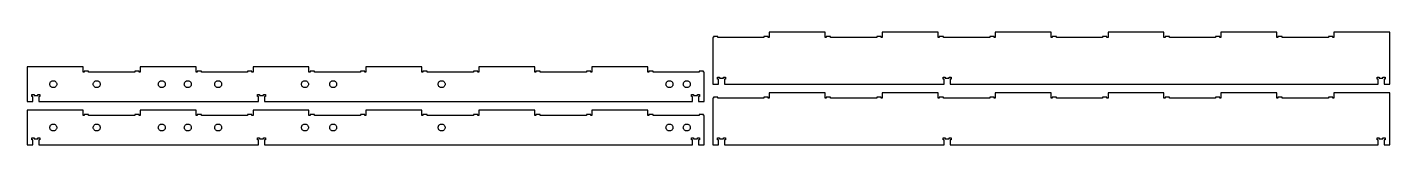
# Model space of a CAD drawing. Header units: metres. Extents: x 0 to 381, y 0 to 41.
# Drawn here: x 0 to 157, y 0 to 13 of the extents above; entities that cross this region are included whole.
import ezdxf

# ---------------------------------------------------------------- set-up
doc = ezdxf.new("R2010")
doc.units = ezdxf.units.M

msp = doc.modelspace()

# ---------------------------------------------------------------- linework, layer by layer
for p, q in [((91.9479, 13), (85.5052, 13)), ((85.5052, 13), (85.5052, 12.375)), ((91.9479, 12.375), (91.9479, 13)), ((104.958, 13), (98.5156, 13)), ((98.5156, 13), (98.5156, 12.375)), ((104.958, 12.375), (104.958, 13)), ((117.969, 13), (111.526, 13)), ((111.526, 13), (111.526, 12.375)), ((117.969, 12.375), (117.969, 13)), ((130.979, 13), (124.536, 13)), ((124.536, 13), (124.536, 12.375)), ((130.979, 12.375), (130.979, 13)), ((143.99, 13), (137.547, 13)), ((137.547, 13), (137.547, 12.375)), ((143.99, 12.375), (143.99, 13)), ((157, 13), (150.557, 13)), ((150.557, 13), (150.557, 12.375)), ((157, 7), (157, 13)), ((79.0625, 12.375), (79, 12.375)), ((79, 12.375), (79, 7)), ((79.5625, 12.5), (79.0625, 12.5)), ((79.0625, 12.5), (79.0625, 12.375)), ((79.5625, 12.375), (79.5625, 12.5)), ((84.8802, 12.375), (79.5625, 12.375)), ((85.3802, 12.5), (84.8802, 12.5)), ((84.8802, 12.5), (84.8802, 12.375)), ((85.3802, 12.375), (85.3802, 12.5)), ((85.5052, 12.375), (85.3802, 12.375)), ((92.0729, 12.375), (91.9479, 12.375)), ((92.5729, 12.5), (92.0729, 12.5)), ((92.0729, 12.5), (92.0729, 12.375)), ((92.5729, 12.375), (92.5729, 12.5)), ((97.8906, 12.375), (92.5729, 12.375)), ((98.3906, 12.5), (97.8906, 12.5)), ((97.8906, 12.5), (97.8906, 12.375)), ((98.3906, 12.375), (98.3906, 12.5)), ((98.5156, 12.375), (98.3906, 12.375)), ((105.083, 12.375), (104.958, 12.375)), ((105.583, 12.5), (105.083, 12.5)), ((105.083, 12.5), (105.083, 12.375)), ((105.583, 12.375), (105.583, 12.5)), ((110.901, 12.375), (105.583, 12.375)), ((111.401, 12.5), (110.901, 12.5)), ((110.901, 12.5), (110.901, 12.375)), ((111.401, 12.375), (111.401, 12.5)), ((111.526, 12.375), (111.401, 12.375)), ((118.094, 12.375), (117.969, 12.375)), ((118.594, 12.5), (118.094, 12.5)), ((118.094, 12.5), (118.094, 12.375)), ((118.594, 12.375), (118.594, 12.5)), ((123.911, 12.375), (118.594, 12.375)), ((124.411, 12.5), (123.911, 12.5)), ((123.911, 12.5), (123.911, 12.375)), ((124.411, 12.375), (124.411, 12.5)), ((124.536, 12.375), (124.411, 12.375)), ((131.104, 12.375), (130.979, 12.375)), ((131.604, 12.5), (131.104, 12.5)), ((131.104, 12.5), (131.104, 12.375)), ((131.604, 12.375), (131.604, 12.5)), ((136.922, 12.375), (131.604, 12.375)), ((137.422, 12.5), (136.922, 12.5)), ((136.922, 12.5), (136.922, 12.375)), ((137.422, 12.375), (137.422, 12.5)), ((137.547, 12.375), (137.422, 12.375)), ((144.115, 12.375), (143.99, 12.375)), ((144.615, 12.5), (144.115, 12.5)), ((144.115, 12.5), (144.115, 12.375)), ((144.615, 12.375), (144.615, 12.5)), ((149.932, 12.375), (144.615, 12.375)), ((150.432, 12.5), (149.932, 12.5)), ((149.932, 12.5), (149.932, 12.375)), ((150.432, 12.375), (150.432, 12.5)), ((150.557, 12.375), (150.432, 12.375)), ((6.4427, 9), (0, 9)), ((0, 9), (0, 5)), ((6.4427, 8.375), (6.4427, 9)), ((6.5677, 8.375), (6.4427, 8.375)), ((7.0677, 8.5), (6.5677, 8.5)), ((6.5677, 8.5), (6.5677, 8.375)), ((7.0677, 8.375), (7.0677, 8.5)), ((12.3854, 8.375), (7.0677, 8.375)), ((12.8854, 8.5), (12.3854, 8.5)), ((12.3854, 8.5), (12.3854, 8.375)), ((12.8854, 8.375), (12.8854, 8.5)), ((13.0104, 8.375), (12.8854, 8.375)), ((19.4531, 9), (13.0104, 9)), ((13.0104, 9), (13.0104, 8.375)), ((19.4531, 8.375), (19.4531, 9)), ((19.5781, 8.375), (19.4531, 8.375)), ((20.0781, 8.5), (19.5781, 8.5)), ((19.5781, 8.5), (19.5781, 8.375)), ((20.0781, 8.375), (20.0781, 8.5)), ((25.3958, 8.375), (20.0781, 8.375)), ((25.8958, 8.5), (25.3958, 8.5)), ((25.3958, 8.5), (25.3958, 8.375)), ((25.8958, 8.375), (25.8958, 8.5)), ((26.0208, 8.375), (25.8958, 8.375)), ((32.4635, 9), (26.0208, 9)), ((26.0208, 9), (26.0208, 8.375)), ((32.4635, 8.375), (32.4635, 9)), ((32.5885, 8.375), (32.4635, 8.375)), ((33.0885, 8.5), (32.5885, 8.5)), ((32.5885, 8.5), (32.5885, 8.375)), ((33.0885, 8.375), (33.0885, 8.5)), ((38.4062, 8.375), (33.0885, 8.375)), ((38.9062, 8.5), (38.4062, 8.5)), ((38.4062, 8.5), (38.4062, 8.375)), ((38.9062, 8.375), (38.9062, 8.5)), ((39.0312, 8.375), (38.9062, 8.375)), ((45.474, 9), (39.0312, 9)), ((39.0312, 9), (39.0312, 8.375)), ((45.474, 8.375), (45.474, 9)), ((45.599, 8.375), (45.474, 8.375)), ((46.099, 8.5), (45.599, 8.5)), ((45.599, 8.5), (45.599, 8.375)), ((46.099, 8.375), (46.099, 8.5)), ((51.4167, 8.375), (46.099, 8.375)), ((51.9167, 8.5), (51.4167, 8.5)), ((51.4167, 8.5), (51.4167, 8.375)), ((51.9167, 8.375), (51.9167, 8.5)), ((52.0417, 8.375), (51.9167, 8.375)), ((58.4844, 9), (52.0417, 9)), ((52.0417, 9), (52.0417, 8.375)), ((58.4844, 8.375), (58.4844, 9)), ((58.6094, 8.375), (58.4844, 8.375)), ((59.1094, 8.5), (58.6094, 8.5)), ((58.6094, 8.5), (58.6094, 8.375)), ((59.1094, 8.375), (59.1094, 8.5)), ((64.4271, 8.375), (59.1094, 8.375)), ((64.9271, 8.5), (64.4271, 8.5)), ((64.4271, 8.5), (64.4271, 8.375)), ((64.9271, 8.375), (64.9271, 8.5)), ((65.0521, 8.375), (64.9271, 8.375)), ((71.4948, 9), (65.0521, 9)), ((65.0521, 9), (65.0521, 8.375)), ((71.4948, 8.375), (71.4948, 9)), ((71.6198, 8.375), (71.4948, 8.375)), ((72.1198, 8.5), (71.6198, 8.5)), ((71.6198, 8.5), (71.6198, 8.375)), ((72.1198, 8.375), (72.1198, 8.5)), ((77.4375, 8.375), (72.1198, 8.375)), ((77.9375, 8.5), (77.4375, 8.5)), ((77.4375, 8.5), (77.4375, 8.375)), ((77.9375, 8.375), (77.9375, 8.5)), ((78, 8.375), (77.9375, 8.375)), ((78, 5), (78, 8.375)), ((2.59999, 7), (2.60606, 7.06946)), ((2.60606, 6.93053), (2.59999, 7)), ((2.60606, 7.06946), (2.62411, 7.1368)), ((2.62411, 6.86319), (2.60606, 6.93053)), ((2.62411, 7.1368), (2.65358, 7.2)), ((2.65358, 6.79999), (2.62411, 6.86319)), ((2.65358, 7.2), (2.69357, 7.25711)), ((2.69357, 6.74287), (2.65358, 6.79999)), ((2.69357, 7.25711), (2.74287, 7.30641)), ((2.74287, 6.69357), (2.69357, 6.74287)), ((2.74287, 7.30641), (2.79999, 7.34641)), ((2.79999, 6.65358), (2.74287, 6.69357)), ((2.79999, 7.34641), (2.86319, 7.37587)), ((2.86319, 6.62411), (2.79999, 6.65358)), ((2.86319, 7.37587), (2.93053, 7.39392)), ((2.93053, 6.60606), (2.86319, 6.62411)), ((2.93053, 7.39392), (3, 7.39999)), ((3, 6.59999), (2.93053, 6.60606)), ((3, 7.39999), (3.06946, 7.39392)), ((3.06946, 6.60606), (3, 6.59999)), ((3.06946, 7.39392), (3.1368, 7.37587)), ((3.1368, 6.62411), (3.06946, 6.60606)), ((3.1368, 7.37587), (3.2, 7.34641)), ((3.2, 6.65358), (3.1368, 6.62411)), ((3.2, 7.34641), (3.25711, 7.30641)), ((3.25711, 6.69357), (3.2, 6.65358)), ((3.25711, 7.30641), (3.30641, 7.25711)), ((3.30641, 6.74287), (3.25711, 6.69357)), ((3.30641, 7.25711), (3.34641, 7.2)), ((3.34641, 6.79999), (3.30641, 6.74287)), ((3.34641, 7.2), (3.37587, 7.1368)), ((3.37587, 6.86319), (3.34641, 6.79999)), ((3.37587, 7.1368), (3.39392, 7.06946)), ((3.39392, 6.93053), (3.37587, 6.86319)), ((3.39392, 7.06946), (3.39999, 7)), ((3.39999, 7), (3.39392, 6.93053)), ((7.59999, 7), (7.60606, 7.06946)), ((7.60606, 6.93053), (7.59999, 7)), ((7.60606, 7.06946), (7.62411, 7.1368)), ((7.62411, 6.86319), (7.60606, 6.93053)), ((7.62411, 7.1368), (7.65358, 7.2)), ((7.65358, 6.79999), (7.62411, 6.86319)), ((7.65358, 7.2), (7.69357, 7.25711)), ((7.69357, 6.74287), (7.65358, 6.79999)), ((7.69357, 7.25711), (7.74287, 7.30641)), ((7.74287, 6.69357), (7.69357, 6.74287)), ((7.74287, 7.30641), (7.79999, 7.34641)), ((7.79999, 6.65358), (7.74287, 6.69357)), ((7.79999, 7.34641), (7.86319, 7.37587)), ((7.86319, 6.62411), (7.79999, 6.65358)), ((7.86319, 7.37587), (7.93053, 7.39392)), ((7.93053, 6.60606), (7.86319, 6.62411)), ((7.93053, 7.39392), (8, 7.39999)), ((8, 6.59999), (7.93053, 6.60606)), ((8, 7.39999), (8.06946, 7.39392)), ((8.06946, 6.60606), (8, 6.59999)), ((8.06946, 7.39392), (8.1368, 7.37587)), ((8.1368, 6.62411), (8.06946, 6.60606)), ((8.1368, 7.37587), (8.2, 7.34641)), ((8.2, 6.65358), (8.1368, 6.62411)), ((8.2, 7.34641), (8.25711, 7.30641)), ((8.25711, 6.69357), (8.2, 6.65358)), ((8.25711, 7.30641), (8.30641, 7.25711)), ((8.30641, 6.74287), (8.25711, 6.69357)), ((8.30641, 7.25711), (8.34641, 7.2)), ((8.34641, 6.79999), (8.30641, 6.74287)), ((8.34641, 7.2), (8.37587, 7.1368)), ((8.37587, 6.86319), (8.34641, 6.79999)), ((8.37587, 7.1368), (8.39392, 7.06946)), ((8.39392, 6.93053), (8.37587, 6.86319)), ((8.39392, 7.06946), (8.39999, 7)), ((8.39999, 7), (8.39392, 6.93053)), ((15.1, 7), (15.1061, 7.06946)), ((15.1061, 6.93053), (15.1, 7)), ((15.1061, 7.06946), (15.1241, 7.1368)), ((15.1241, 6.86319), (15.1061, 6.93053)), ((15.1241, 7.1368), (15.1536, 7.2)), ((15.1536, 6.79999), (15.1241, 6.86319)), ((15.1536, 7.2), (15.1936, 7.25711)), ((15.1936, 6.74287), (15.1536, 6.79999)), ((15.1936, 7.25711), (15.2429, 7.30641)), ((15.2429, 6.69357), (15.1936, 6.74287)), ((15.2429, 7.30641), (15.3, 7.34641)), ((15.3, 6.65358), (15.2429, 6.69357)), ((15.3, 7.34641), (15.3632, 7.37587)), ((15.3632, 6.62411), (15.3, 6.65358)), ((15.3632, 7.37587), (15.4305, 7.39392)), ((15.4305, 6.60606), (15.3632, 6.62411)), ((15.4305, 7.39392), (15.5, 7.39999)), ((15.5, 6.59999), (15.4305, 6.60606)), ((15.5, 7.39999), (15.5695, 7.39392)), ((15.5695, 6.60606), (15.5, 6.59999)), ((15.5695, 7.39392), (15.6368, 7.37587)), ((15.6368, 6.62411), (15.5695, 6.60606)), ((15.6368, 7.37587), (15.7, 7.34641)), ((15.7, 6.65358), (15.6368, 6.62411)), ((15.7, 7.34641), (15.7571, 7.30641)), ((15.7571, 6.69357), (15.7, 6.65358)), ((15.7571, 7.30641), (15.8064, 7.25711)), ((15.8064, 6.74287), (15.7571, 6.69357)), ((15.8064, 7.25711), (15.8464, 7.2)), ((15.8464, 6.79999), (15.8064, 6.74287)), ((15.8464, 7.2), (15.8759, 7.1368)), ((15.8759, 6.86319), (15.8464, 6.79999)), ((15.8759, 7.1368), (15.8939, 7.06946)), ((15.8939, 6.93053), (15.8759, 6.86319)), ((15.8939, 7.06946), (15.9, 7)), ((15.9, 7), (15.8939, 6.93053)), ((18.1, 7), (18.1061, 7.06946)), ((18.1061, 6.93053), (18.1, 7)), ((18.1061, 7.06946), (18.1241, 7.1368)), ((18.1241, 6.86319), (18.1061, 6.93053)), ((18.1241, 7.1368), (18.1536, 7.2)), ((18.1536, 6.79999), (18.1241, 6.86319)), ((18.1536, 7.2), (18.1936, 7.25711)), ((18.1936, 6.74287), (18.1536, 6.79999)), ((18.1936, 7.25711), (18.2429, 7.30641)), ((18.2429, 6.69357), (18.1936, 6.74287)), ((18.2429, 7.30641), (18.3, 7.34641)), ((18.3, 6.65358), (18.2429, 6.69357)), ((18.3, 7.34641), (18.3632, 7.37587)), ((18.3632, 6.62411), (18.3, 6.65358)), ((18.3632, 7.37587), (18.4305, 7.39392)), ((18.4305, 6.60606), (18.3632, 6.62411)), ((18.4305, 7.39392), (18.5, 7.39999)), ((18.5, 6.59999), (18.4305, 6.60606)), ((18.5, 7.39999), (18.5695, 7.39392)), ((18.5695, 6.60606), (18.5, 6.59999)), ((18.5695, 7.39392), (18.6368, 7.37587)), ((18.6368, 6.62411), (18.5695, 6.60606)), ((18.6368, 7.37587), (18.7, 7.34641)), ((18.7, 6.65358), (18.6368, 6.62411)), ((18.7, 7.34641), (18.7571, 7.30641)), ((18.7571, 6.69357), (18.7, 6.65358)), ((18.7571, 7.30641), (18.8064, 7.25711)), ((18.8064, 6.74287), (18.7571, 6.69357)), ((18.8064, 7.25711), (18.8464, 7.2)), ((18.8464, 6.79999), (18.8064, 6.74287)), ((18.8464, 7.2), (18.8759, 7.1368)), ((18.8759, 6.86319), (18.8464, 6.79999)), ((18.8759, 7.1368), (18.8939, 7.06946)), ((18.8939, 6.93053), (18.8759, 6.86319)), ((18.8939, 7.06946), (18.9, 7)), ((18.9, 7), (18.8939, 6.93053)), ((21.6, 7), (21.6061, 7.06946)), ((21.6061, 6.93053), (21.6, 7)), ((21.6061, 7.06946), (21.6241, 7.1368)), ((21.6241, 6.86319), (21.6061, 6.93053)), ((21.6241, 7.1368), (21.6536, 7.2)), ((21.6536, 6.79999), (21.6241, 6.86319)), ((21.6536, 7.2), (21.6936, 7.25711)), ((21.6936, 6.74287), (21.6536, 6.79999)), ((21.6936, 7.25711), (21.7429, 7.30641)), ((21.7429, 6.69357), (21.6936, 6.74287)), ((21.7429, 7.30641), (21.8, 7.34641)), ((21.8, 6.65358), (21.7429, 6.69357)), ((21.8, 7.34641), (21.8632, 7.37587)), ((21.8632, 6.62411), (21.8, 6.65358)), ((21.8632, 7.37587), (21.9305, 7.39392)), ((21.9305, 6.60606), (21.8632, 6.62411)), ((21.9305, 7.39392), (22, 7.39999)), ((22, 6.59999), (21.9305, 6.60606)), ((22, 7.39999), (22.0695, 7.39392)), ((22.0695, 6.60606), (22, 6.59999)), ((22.0695, 7.39392), (22.1368, 7.37587)), ((22.1368, 6.62411), (22.0695, 6.60606)), ((22.1368, 7.37587), (22.2, 7.34641)), ((22.2, 6.65358), (22.1368, 6.62411)), ((22.2, 7.34641), (22.2571, 7.30641)), ((22.2571, 6.69357), (22.2, 6.65358)), ((22.2571, 7.30641), (22.3064, 7.25711)), ((22.3064, 6.74287), (22.2571, 6.69357)), ((22.3064, 7.25711), (22.3464, 7.2)), ((22.3464, 6.79999), (22.3064, 6.74287)), ((22.3464, 7.2), (22.3759, 7.1368)), ((22.3759, 6.86319), (22.3464, 6.79999)), ((22.3759, 7.1368), (22.3939, 7.06946)), ((22.3939, 6.93053), (22.3759, 6.86319)), ((22.3939, 7.06946), (22.4, 7)), ((22.4, 7), (22.3939, 6.93053)), ((31.6, 7), (31.6061, 7.06946)), ((31.6061, 6.93053), (31.6, 7)), ((31.6061, 7.06946), (31.6241, 7.1368)), ((31.6241, 6.86319), (31.6061, 6.93053)), ((31.6241, 7.1368), (31.6536, 7.2)), ((31.6536, 6.79999), (31.6241, 6.86319)), ((31.6536, 7.2), (31.6936, 7.25711)), ((31.6936, 6.74287), (31.6536, 6.79999)), ((31.6936, 7.25711), (31.7429, 7.30641)), ((31.7429, 6.69357), (31.6936, 6.74287)), ((31.7429, 7.30641), (31.8, 7.34641)), ((31.8, 6.65358), (31.7429, 6.69357)), ((31.8, 7.34641), (31.8632, 7.37587)), ((31.8632, 6.62411), (31.8, 6.65358)), ((31.8632, 7.37587), (31.9305, 7.39392)), ((31.9305, 6.60606), (31.8632, 6.62411)), ((31.9305, 7.39392), (32, 7.39999)), ((32, 6.59999), (31.9305, 6.60606)), ((32, 7.39999), (32.0695, 7.39392)), ((32.0695, 6.60606), (32, 6.59999)), ((32.0695, 7.39392), (32.1368, 7.37587)), ((32.1368, 6.62411), (32.0695, 6.60606)), ((32.1368, 7.37587), (32.2, 7.34641)), ((32.2, 6.65358), (32.1368, 6.62411)), ((32.2, 7.34641), (32.2571, 7.30641)), ((32.2571, 6.69357), (32.2, 6.65358)), ((32.2571, 7.30641), (32.3064, 7.25711)), ((32.3064, 6.74287), (32.2571, 6.69357)), ((32.3064, 7.25711), (32.3464, 7.2)), ((32.3464, 6.79999), (32.3064, 6.74287)), ((32.3464, 7.2), (32.3759, 7.1368)), ((32.3759, 6.86319), (32.3464, 6.79999)), ((32.3759, 7.1368), (32.3939, 7.06946)), ((32.3939, 6.93053), (32.3759, 6.86319)), ((32.3939, 7.06946), (32.4, 7)), ((32.4, 7), (32.3939, 6.93053)), ((34.85, 7), (34.8561, 7.06946)), ((34.8561, 6.93053), (34.85, 7)), ((34.8561, 7.06946), (34.8741, 7.1368)), ((34.8741, 6.86319), (34.8561, 6.93053)), ((34.8741, 7.1368), (34.9036, 7.2)), ((34.9036, 6.79999), (34.8741, 6.86319)), ((34.9036, 7.2), (34.9436, 7.25711)), ((34.9436, 6.74287), (34.9036, 6.79999)), ((34.9436, 7.25711), (34.9929, 7.30641)), ((34.9929, 6.69357), (34.9436, 6.74287)), ((34.9929, 7.30641), (35.05, 7.34641)), ((35.05, 6.65358), (34.9929, 6.69357)), ((35.05, 7.34641), (35.1132, 7.37587)), ((35.1132, 6.62411), (35.05, 6.65358)), ((35.1132, 7.37587), (35.1805, 7.39392)), ((35.1805, 6.60606), (35.1132, 6.62411)), ((35.1805, 7.39392), (35.25, 7.39999)), ((35.25, 6.59999), (35.1805, 6.60606)), ((35.25, 7.39999), (35.3195, 7.39392)), ((35.3195, 6.60606), (35.25, 6.59999)), ((35.3195, 7.39392), (35.3868, 7.37587)), ((35.3868, 6.62411), (35.3195, 6.60606)), ((35.3868, 7.37587), (35.45, 7.34641)), ((35.45, 6.65358), (35.3868, 6.62411)), ((35.45, 7.34641), (35.5071, 7.30641)), ((35.5071, 6.69357), (35.45, 6.65358)), ((35.5071, 7.30641), (35.5564, 7.25711)), ((35.5564, 6.74287), (35.5071, 6.69357)), ((35.5564, 7.25711), (35.5964, 7.2)), ((35.5964, 6.79999), (35.5564, 6.74287)), ((35.5964, 7.2), (35.6259, 7.1368)), ((35.6259, 6.86319), (35.5964, 6.79999)), ((35.6259, 7.1368), (35.6439, 7.06946)), ((35.6439, 6.93053), (35.6259, 6.86319)), ((35.6439, 7.06946), (35.65, 7)), ((35.65, 7), (35.6439, 6.93053)), ((47.35, 7), (47.3561, 7.06946)), ((47.3561, 6.93053), (47.35, 7)), ((47.3561, 7.06946), (47.3741, 7.1368)), ((47.3741, 6.86319), (47.3561, 6.93053)), ((47.3741, 7.1368), (47.4036, 7.2)), ((47.4036, 6.79999), (47.3741, 6.86319)), ((47.4036, 7.2), (47.4436, 7.25711)), ((47.4436, 6.74287), (47.4036, 6.79999)), ((47.4436, 7.25711), (47.4929, 7.30641)), ((47.4929, 6.69357), (47.4436, 6.74287)), ((47.4929, 7.30641), (47.55, 7.34641)), ((47.55, 6.65358), (47.4929, 6.69357)), ((47.55, 7.34641), (47.6132, 7.37587)), ((47.6132, 6.62411), (47.55, 6.65358)), ((47.6132, 7.37587), (47.6805, 7.39392)), ((47.6805, 6.60606), (47.6132, 6.62411)), ((47.6805, 7.39392), (47.75, 7.39999)), ((47.75, 6.59999), (47.6805, 6.60606)), ((47.75, 7.39999), (47.8195, 7.39392)), ((47.8195, 6.60606), (47.75, 6.59999)), ((47.8195, 7.39392), (47.8868, 7.37587)), ((47.8868, 6.62411), (47.8195, 6.60606)), ((47.8868, 7.37587), (47.95, 7.34641)), ((47.95, 6.65358), (47.8868, 6.62411)), ((47.95, 7.34641), (48.0071, 7.30641)), ((48.0071, 6.69357), (47.95, 6.65358)), ((48.0071, 7.30641), (48.0564, 7.25711)), ((48.0564, 6.74287), (48.0071, 6.69357)), ((48.0564, 7.25711), (48.0964, 7.2)), ((48.0964, 6.79999), (48.0564, 6.74287)), ((48.0964, 7.2), (48.1259, 7.1368)), ((48.1259, 6.86319), (48.0964, 6.79999)), ((48.1259, 7.1368), (48.1439, 7.06946)), ((48.1439, 6.93053), (48.1259, 6.86319)), ((48.1439, 7.06946), (48.15, 7)), ((48.15, 7), (48.1439, 6.93053)), ((73.6, 7), (73.6061, 7.06946)), ((73.6061, 6.93053), (73.6, 7)), ((73.6061, 7.06946), (73.6241, 7.1368)), ((73.6241, 6.86319), (73.6061, 6.93053)), ((73.6241, 7.1368), (73.6536, 7.2)), ((73.6536, 6.79999), (73.6241, 6.86319)), ((73.6536, 7.2), (73.6936, 7.25711)), ((73.6936, 6.74287), (73.6536, 6.79999)), ((73.6936, 7.25711), (73.7429, 7.30641)), ((73.7429, 6.69357), (73.6936, 6.74287)), ((73.7429, 7.30641), (73.8, 7.34641)), ((73.8, 6.65358), (73.7429, 6.69357)), ((73.8, 7.34641), (73.8632, 7.37587)), ((73.8632, 6.62411), (73.8, 6.65358)), ((73.8632, 7.37587), (73.9305, 7.39392)), ((73.9305, 6.60606), (73.8632, 6.62411)), ((73.9305, 7.39392), (74, 7.39999)), ((74, 6.59999), (73.9305, 6.60606)), ((74, 7.39999), (74.0695, 7.39392)), ((74.0695, 6.60606), (74, 6.59999)), ((74.0695, 7.39392), (74.1368, 7.37587)), ((74.1368, 6.62411), (74.0695, 6.60606)), ((74.1368, 7.37587), (74.2, 7.34641)), ((74.2, 6.65358), (74.1368, 6.62411)), ((74.2, 7.34641), (74.2571, 7.30641)), ((74.2571, 6.69357), (74.2, 6.65358)), ((74.2571, 7.30641), (74.3064, 7.25711)), ((74.3064, 6.74287), (74.2571, 6.69357)), ((74.3064, 7.25711), (74.3464, 7.2)), ((74.3464, 6.79999), (74.3064, 6.74287)), ((74.3464, 7.2), (74.3759, 7.1368)), ((74.3759, 6.86319), (74.3464, 6.79999)), ((74.3759, 7.1368), (74.3939, 7.06946)), ((74.3939, 6.93053), (74.3759, 6.86319)), ((74.3939, 7.06946), (74.4, 7)), ((74.4, 7), (74.3939, 6.93053)), ((75.6, 7), (75.6061, 7.06946)), ((75.6061, 6.93053), (75.6, 7)), ((75.6061, 7.06946), (75.6241, 7.1368)), ((75.6241, 6.86319), (75.6061, 6.93053)), ((75.6241, 7.1368), (75.6536, 7.2)), ((75.6536, 6.79999), (75.6241, 6.86319)), ((75.6536, 7.2), (75.6936, 7.25711)), ((75.6936, 6.74287), (75.6536, 6.79999)), ((75.6936, 7.25711), (75.7429, 7.30641)), ((75.7429, 6.69357), (75.6936, 6.74287)), ((75.7429, 7.30641), (75.8, 7.34641)), ((75.8, 6.65358), (75.7429, 6.69357)), ((75.8, 7.34641), (75.8632, 7.37587)), ((75.8632, 6.62411), (75.8, 6.65358)), ((75.8632, 7.37587), (75.9305, 7.39392)), ((75.9305, 6.60606), (75.8632, 6.62411)), ((75.9305, 7.39392), (76, 7.39999)), ((76, 6.59999), (75.9305, 6.60606)), ((76, 7.39999), (76.0695, 7.39392)), ((76.0695, 6.60606), (76, 6.59999)), ((76.0695, 7.39392), (76.1368, 7.37587)), ((76.1368, 6.62411), (76.0695, 6.60606)), ((76.1368, 7.37587), (76.2, 7.34641)), ((76.2, 6.65358), (76.1368, 6.62411)), ((76.2, 7.34641), (76.2571, 7.30641)), ((76.2571, 6.69357), (76.2, 6.65358)), ((76.2571, 7.30641), (76.3064, 7.25711)), ((76.3064, 6.74287), (76.2571, 6.69357)), ((76.3064, 7.25711), (76.3464, 7.2)), ((76.3464, 6.79999), (76.3064, 6.74287)), ((76.3464, 7.2), (76.3759, 7.1368)), ((76.3759, 6.86319), (76.3464, 6.79999)), ((76.3759, 7.1368), (76.3939, 7.06946)), ((76.3939, 6.93053), (76.3759, 6.86319)), ((76.3939, 7.06946), (76.4, 7)), ((76.4, 7), (76.3939, 6.93053)), ((79, 7), (79.6562, 7)), ((79.5312, 7.5625), (79.5312, 7.8125)), ((79.5312, 7.8125), (79.7812, 7.8125)), ((79.6562, 7.5625), (79.5312, 7.5625)), ((79.6562, 7), (79.6562, 7.5625)), ((79.7812, 7.8125), (79.7812, 7.6875)), ((79.7812, 7.6875), (80.2188, 7.6875)), ((80.2188, 7.6875), (80.2188, 7.8125)), ((80.2188, 7.8125), (80.4688, 7.8125)), ((80.4688, 7.5625), (80.3438, 7.5625)), ((80.3438, 7.5625), (80.3438, 7)), ((80.3438, 7), (105.656, 7)), ((80.4688, 7.8125), (80.4688, 7.5625)), ((105.531, 7.5625), (105.531, 7.8125)), ((105.531, 7.8125), (105.781, 7.8125)), ((105.656, 7.5625), (105.531, 7.5625)), ((105.656, 7), (105.656, 7.5625)), ((105.781, 7.8125), (105.781, 7.6875)), ((105.781, 7.6875), (106.219, 7.6875)), ((106.219, 7.6875), (106.219, 7.8125)), ((106.219, 7.8125), (106.469, 7.8125)), ((106.469, 7.5625), (106.344, 7.5625)), ((106.344, 7.5625), (106.344, 7)), ((106.344, 7), (155.656, 7)), ((106.469, 7.8125), (106.469, 7.5625)), ((155.531, 7.5625), (155.531, 7.8125)), ((155.531, 7.8125), (155.781, 7.8125)), ((155.656, 7.5625), (155.531, 7.5625)), ((155.656, 7), (155.656, 7.5625)), ((155.781, 7.8125), (155.781, 7.6875)), ((155.781, 7.6875), (156.219, 7.6875)), ((156.219, 7.6875), (156.219, 7.8125)), ((156.219, 7.8125), (156.469, 7.8125)), ((156.469, 7.5625), (156.344, 7.5625)), ((156.344, 7.5625), (156.344, 7)), ((156.344, 7), (157, 7)), ((156.469, 7.8125), (156.469, 7.5625)), ((0, 5), (0.65625, 5)), ((0.53125, 5.5625), (0.53125, 5.8125)), ((0.53125, 5.8125), (0.78125, 5.8125)), ((0.65625, 5.5625), (0.53125, 5.5625)), ((0.65625, 5), (0.65625, 5.5625)), ((0.78125, 5.8125), (0.78125, 5.6875)), ((0.78125, 5.6875), (1.21875, 5.6875)), ((1.21875, 5.6875), (1.21875, 5.8125)), ((1.21875, 5.8125), (1.46875, 5.8125)), ((1.46875, 5.5625), (1.34375, 5.5625)), ((1.34375, 5.5625), (1.34375, 5)), ((1.34375, 5), (26.6562, 5)), ((1.46875, 5.8125), (1.46875, 5.5625)), ((26.5312, 5.5625), (26.5312, 5.8125)), ((26.5312, 5.8125), (26.7812, 5.8125)), ((26.6562, 5.5625), (26.5312, 5.5625)), ((26.6562, 5), (26.6562, 5.5625)), ((26.7812, 5.8125), (26.7812, 5.6875)), ((26.7812, 5.6875), (27.2188, 5.6875)), ((27.2188, 5.6875), (27.2188, 5.8125)), ((27.2188, 5.8125), (27.4688, 5.8125)), ((27.4688, 5.5625), (27.3438, 5.5625)), ((27.3438, 5.5625), (27.3438, 5)), ((27.3438, 5), (76.6562, 5)), ((27.4688, 5.8125), (27.4688, 5.5625)), ((76.5312, 5.5625), (76.5312, 5.8125)), ((76.5312, 5.8125), (76.7812, 5.8125)), ((76.6562, 5.5625), (76.5312, 5.5625)), ((76.6562, 5), (76.6562, 5.5625)), ((76.7812, 5.8125), (76.7812, 5.6875)), ((76.7812, 5.6875), (77.2188, 5.6875)), ((77.2188, 5.6875), (77.2188, 5.8125)), ((77.2188, 5.8125), (77.4688, 5.8125)), ((77.4688, 5.5625), (77.3438, 5.5625)), ((77.3438, 5.5625), (77.3438, 5)), ((77.3438, 5), (78, 5)), ((77.4688, 5.8125), (77.4688, 5.5625)), ((79.0625, 5.375), (79, 5.375)), ((79, 5.375), (79, 0)), ((79.5625, 5.5), (79.0625, 5.5)), ((79.0625, 5.5), (79.0625, 5.375)), ((79.5625, 5.375), (79.5625, 5.5)), ((84.8802, 5.375), (79.5625, 5.375)), ((85.3802, 5.5), (84.8802, 5.5)), ((84.8802, 5.5), (84.8802, 5.375)), ((85.3802, 5.375), (85.3802, 5.5)), ((85.5052, 5.375), (85.3802, 5.375)), ((91.9479, 6), (85.5052, 6)), ((85.5052, 6), (85.5052, 5.375)), ((91.9479, 5.375), (91.9479, 6)), ((92.0729, 5.375), (91.9479, 5.375)), ((92.5729, 5.5), (92.0729, 5.5)), ((92.0729, 5.5), (92.0729, 5.375)), ((92.5729, 5.375), (92.5729, 5.5)), ((97.8906, 5.375), (92.5729, 5.375)), ((98.3906, 5.5), (97.8906, 5.5)), ((97.8906, 5.5), (97.8906, 5.375)), ((98.3906, 5.375), (98.3906, 5.5)), ((98.5156, 5.375), (98.3906, 5.375)), ((104.958, 6), (98.5156, 6)), ((98.5156, 6), (98.5156, 5.375)), ((104.958, 5.375), (104.958, 6)), ((105.083, 5.375), (104.958, 5.375)), ((105.583, 5.5), (105.083, 5.5)), ((105.083, 5.5), (105.083, 5.375)), ((105.583, 5.375), (105.583, 5.5)), ((110.901, 5.375), (105.583, 5.375)), ((111.401, 5.5), (110.901, 5.5)), ((110.901, 5.5), (110.901, 5.375)), ((111.401, 5.375), (111.401, 5.5)), ((111.526, 5.375), (111.401, 5.375)), ((117.969, 6), (111.526, 6)), ((111.526, 6), (111.526, 5.375)), ((117.969, 5.375), (117.969, 6)), ((118.094, 5.375), (117.969, 5.375)), ((118.594, 5.5), (118.094, 5.5)), ((118.094, 5.5), (118.094, 5.375)), ((118.594, 5.375), (118.594, 5.5)), ((123.911, 5.375), (118.594, 5.375)), ((124.411, 5.5), (123.911, 5.5)), ((123.911, 5.5), (123.911, 5.375)), ((124.411, 5.375), (124.411, 5.5)), ((124.536, 5.375), (124.411, 5.375)), ((130.979, 6), (124.536, 6)), ((124.536, 6), (124.536, 5.375)), ((130.979, 5.375), (130.979, 6)), ((131.104, 5.375), (130.979, 5.375)), ((131.604, 5.5), (131.104, 5.5)), ((131.104, 5.5), (131.104, 5.375)), ((131.604, 5.375), (131.604, 5.5)), ((136.922, 5.375), (131.604, 5.375)), ((137.422, 5.5), (136.922, 5.5)), ((136.922, 5.5), (136.922, 5.375)), ((137.422, 5.375), (137.422, 5.5)), ((137.547, 5.375), (137.422, 5.375)), ((143.99, 6), (137.547, 6)), ((137.547, 6), (137.547, 5.375)), ((143.99, 5.375), (143.99, 6)), ((144.115, 5.375), (143.99, 5.375)), ((144.615, 5.5), (144.115, 5.5)), ((144.115, 5.5), (144.115, 5.375)), ((144.615, 5.375), (144.615, 5.5)), ((149.932, 5.375), (144.615, 5.375)), ((150.432, 5.5), (149.932, 5.5)), ((149.932, 5.5), (149.932, 5.375)), ((150.432, 5.375), (150.432, 5.5)), ((150.557, 5.375), (150.432, 5.375)), ((157, 6), (150.557, 6)), ((150.557, 6), (150.557, 5.375)), ((157, 0), (157, 6)), ((6.4427, 4), (0, 4)), ((0, 4), (0, 0)), ((6.4427, 3.375), (6.4427, 4)), ((6.5677, 3.375), (6.4427, 3.375)), ((7.0677, 3.5), (6.5677, 3.5)), ((6.5677, 3.5), (6.5677, 3.375)), ((7.0677, 3.375), (7.0677, 3.5)), ((12.3854, 3.375), (7.0677, 3.375)), ((12.8854, 3.5), (12.3854, 3.5)), ((12.3854, 3.5), (12.3854, 3.375)), ((12.8854, 3.375), (12.8854, 3.5)), ((13.0104, 3.375), (12.8854, 3.375)), ((19.4531, 4), (13.0104, 4)), ((13.0104, 4), (13.0104, 3.375)), ((19.4531, 3.375), (19.4531, 4)), ((19.5781, 3.375), (19.4531, 3.375)), ((20.0781, 3.5), (19.5781, 3.5)), ((19.5781, 3.5), (19.5781, 3.375)), ((20.0781, 3.375), (20.0781, 3.5)), ((25.3958, 3.375), (20.0781, 3.375)), ((25.8958, 3.5), (25.3958, 3.5)), ((25.3958, 3.5), (25.3958, 3.375)), ((25.8958, 3.375), (25.8958, 3.5)), ((26.0208, 3.375), (25.8958, 3.375)), ((32.4635, 4), (26.0208, 4)), ((26.0208, 4), (26.0208, 3.375)), ((32.4635, 3.375), (32.4635, 4)), ((32.5885, 3.375), (32.4635, 3.375)), ((33.0885, 3.5), (32.5885, 3.5)), ((32.5885, 3.5), (32.5885, 3.375)), ((33.0885, 3.375), (33.0885, 3.5)), ((38.4062, 3.375), (33.0885, 3.375)), ((38.9062, 3.5), (38.4062, 3.5)), ((38.4062, 3.5), (38.4062, 3.375)), ((38.9062, 3.375), (38.9062, 3.5)), ((39.0312, 3.375), (38.9062, 3.375)), ((45.474, 4), (39.0312, 4)), ((39.0312, 4), (39.0312, 3.375)), ((45.474, 3.375), (45.474, 4)), ((45.599, 3.375), (45.474, 3.375)), ((46.099, 3.5), (45.599, 3.5)), ((45.599, 3.5), (45.599, 3.375)), ((46.099, 3.375), (46.099, 3.5)), ((51.4167, 3.375), (46.099, 3.375)), ((51.9167, 3.5), (51.4167, 3.5)), ((51.4167, 3.5), (51.4167, 3.375)), ((51.9167, 3.375), (51.9167, 3.5)), ((52.0417, 3.375), (51.9167, 3.375)), ((58.4844, 4), (52.0417, 4)), ((52.0417, 4), (52.0417, 3.375)), ((58.4844, 3.375), (58.4844, 4)), ((58.6094, 3.375), (58.4844, 3.375)), ((59.1094, 3.5), (58.6094, 3.5)), ((58.6094, 3.5), (58.6094, 3.375)), ((59.1094, 3.375), (59.1094, 3.5)), ((64.4271, 3.375), (59.1094, 3.375)), ((64.9271, 3.5), (64.4271, 3.5)), ((64.4271, 3.5), (64.4271, 3.375)), ((64.9271, 3.375), (64.9271, 3.5)), ((65.0521, 3.375), (64.9271, 3.375)), ((71.4948, 4), (65.0521, 4)), ((65.0521, 4), (65.0521, 3.375)), ((71.4948, 3.375), (71.4948, 4)), ((71.6198, 3.375), (71.4948, 3.375)), ((72.1198, 3.5), (71.6198, 3.5)), ((71.6198, 3.5), (71.6198, 3.375)), ((72.1198, 3.375), (72.1198, 3.5)), ((77.4375, 3.375), (72.1198, 3.375)), ((77.9375, 3.5), (77.4375, 3.5)), ((77.4375, 3.5), (77.4375, 3.375)), ((77.9375, 3.375), (77.9375, 3.5)), ((78, 3.375), (77.9375, 3.375)), ((78, 0), (78, 3.375)), ((2.59999, 2), (2.60606, 2.06946)), ((2.60606, 1.93053), (2.59999, 2)), ((2.60606, 2.06946), (2.62411, 2.1368)), ((2.62411, 1.86319), (2.60606, 1.93053)), ((2.62411, 2.1368), (2.65358, 2.2)), ((2.65358, 1.79999), (2.62411, 1.86319)), ((2.65358, 2.2), (2.69357, 2.25711)), ((2.69357, 1.74287), (2.65358, 1.79999)), ((2.69357, 2.25711), (2.74287, 2.30641)), ((2.74287, 1.69357), (2.69357, 1.74287)), ((2.74287, 2.30641), (2.79999, 2.34641)), ((2.79999, 1.65358), (2.74287, 1.69357)), ((2.79999, 2.34641), (2.86319, 2.37587)), ((2.86319, 1.62411), (2.79999, 1.65358)), ((2.86319, 2.37587), (2.93053, 2.39392)), ((2.93053, 1.60606), (2.86319, 1.62411)), ((2.93053, 2.39392), (3, 2.39999)), ((3, 1.59999), (2.93053, 1.60606)), ((3, 2.39999), (3.06946, 2.39392)), ((3.06946, 1.60606), (3, 1.59999)), ((3.06946, 2.39392), (3.1368, 2.37587)), ((3.1368, 1.62411), (3.06946, 1.60606)), ((3.1368, 2.37587), (3.2, 2.34641)), ((3.2, 1.65358), (3.1368, 1.62411)), ((3.2, 2.34641), (3.25711, 2.30641)), ((3.25711, 1.69357), (3.2, 1.65358)), ((3.25711, 2.30641), (3.30641, 2.25711)), ((3.30641, 1.74287), (3.25711, 1.69357)), ((3.30641, 2.25711), (3.34641, 2.2)), ((3.34641, 1.79999), (3.30641, 1.74287)), ((3.34641, 2.2), (3.37587, 2.1368)), ((3.37587, 1.86319), (3.34641, 1.79999)), ((3.37587, 2.1368), (3.39392, 2.06946)), ((3.39392, 1.93053), (3.37587, 1.86319)), ((3.39392, 2.06946), (3.39999, 2)), ((3.39999, 2), (3.39392, 1.93053)), ((7.59999, 2), (7.60606, 2.06946)), ((7.60606, 1.93053), (7.59999, 2)), ((7.60606, 2.06946), (7.62411, 2.1368)), ((7.62411, 1.86319), (7.60606, 1.93053)), ((7.62411, 2.1368), (7.65358, 2.2)), ((7.65358, 1.79999), (7.62411, 1.86319)), ((7.65358, 2.2), (7.69357, 2.25711)), ((7.69357, 1.74287), (7.65358, 1.79999)), ((7.69357, 2.25711), (7.74287, 2.30641)), ((7.74287, 1.69357), (7.69357, 1.74287)), ((7.74287, 2.30641), (7.79999, 2.34641)), ((7.79999, 1.65358), (7.74287, 1.69357)), ((7.79999, 2.34641), (7.86319, 2.37587)), ((7.86319, 1.62411), (7.79999, 1.65358)), ((7.86319, 2.37587), (7.93053, 2.39392)), ((7.93053, 1.60606), (7.86319, 1.62411)), ((7.93053, 2.39392), (8, 2.39999)), ((8, 1.59999), (7.93053, 1.60606)), ((8, 2.39999), (8.06946, 2.39392)), ((8.06946, 1.60606), (8, 1.59999)), ((8.06946, 2.39392), (8.1368, 2.37587)), ((8.1368, 1.62411), (8.06946, 1.60606)), ((8.1368, 2.37587), (8.2, 2.34641)), ((8.2, 1.65358), (8.1368, 1.62411)), ((8.2, 2.34641), (8.25711, 2.30641)), ((8.25711, 1.69357), (8.2, 1.65358)), ((8.25711, 2.30641), (8.30641, 2.25711)), ((8.30641, 1.74287), (8.25711, 1.69357)), ((8.30641, 2.25711), (8.34641, 2.2)), ((8.34641, 1.79999), (8.30641, 1.74287)), ((8.34641, 2.2), (8.37587, 2.1368)), ((8.37587, 1.86319), (8.34641, 1.79999)), ((8.37587, 2.1368), (8.39392, 2.06946)), ((8.39392, 1.93053), (8.37587, 1.86319)), ((8.39392, 2.06946), (8.39999, 2)), ((8.39999, 2), (8.39392, 1.93053)), ((15.1, 2), (15.1061, 2.06946)), ((15.1061, 1.93053), (15.1, 2)), ((15.1061, 2.06946), (15.1241, 2.1368)), ((15.1241, 1.86319), (15.1061, 1.93053)), ((15.1241, 2.1368), (15.1536, 2.2)), ((15.1536, 1.79999), (15.1241, 1.86319)), ((15.1536, 2.2), (15.1936, 2.25711)), ((15.1936, 1.74287), (15.1536, 1.79999)), ((15.1936, 2.25711), (15.2429, 2.30641)), ((15.2429, 1.69357), (15.1936, 1.74287)), ((15.2429, 2.30641), (15.3, 2.34641)), ((15.3, 1.65358), (15.2429, 1.69357)), ((15.3, 2.34641), (15.3632, 2.37587)), ((15.3632, 1.62411), (15.3, 1.65358)), ((15.3632, 2.37587), (15.4305, 2.39392)), ((15.4305, 1.60606), (15.3632, 1.62411)), ((15.4305, 2.39392), (15.5, 2.39999)), ((15.5, 1.59999), (15.4305, 1.60606)), ((15.5, 2.39999), (15.5695, 2.39392)), ((15.5695, 1.60606), (15.5, 1.59999)), ((15.5695, 2.39392), (15.6368, 2.37587)), ((15.6368, 1.62411), (15.5695, 1.60606)), ((15.6368, 2.37587), (15.7, 2.34641)), ((15.7, 1.65358), (15.6368, 1.62411)), ((15.7, 2.34641), (15.7571, 2.30641)), ((15.7571, 1.69357), (15.7, 1.65358)), ((15.7571, 2.30641), (15.8064, 2.25711)), ((15.8064, 1.74287), (15.7571, 1.69357)), ((15.8064, 2.25711), (15.8464, 2.2)), ((15.8464, 1.79999), (15.8064, 1.74287)), ((15.8464, 2.2), (15.8759, 2.1368)), ((15.8759, 1.86319), (15.8464, 1.79999)), ((15.8759, 2.1368), (15.8939, 2.06946)), ((15.8939, 1.93053), (15.8759, 1.86319)), ((15.8939, 2.06946), (15.9, 2)), ((15.9, 2), (15.8939, 1.93053)), ((18.1, 2), (18.1061, 2.06946)), ((18.1061, 1.93053), (18.1, 2)), ((18.1061, 2.06946), (18.1241, 2.1368)), ((18.1241, 1.86319), (18.1061, 1.93053)), ((18.1241, 2.1368), (18.1536, 2.2)), ((18.1536, 1.79999), (18.1241, 1.86319)), ((18.1536, 2.2), (18.1936, 2.25711)), ((18.1936, 1.74287), (18.1536, 1.79999)), ((18.1936, 2.25711), (18.2429, 2.30641)), ((18.2429, 1.69357), (18.1936, 1.74287)), ((18.2429, 2.30641), (18.3, 2.34641)), ((18.3, 1.65358), (18.2429, 1.69357)), ((18.3, 2.34641), (18.3632, 2.37587)), ((18.3632, 1.62411), (18.3, 1.65358)), ((18.3632, 2.37587), (18.4305, 2.39392)), ((18.4305, 1.60606), (18.3632, 1.62411)), ((18.4305, 2.39392), (18.5, 2.39999)), ((18.5, 1.59999), (18.4305, 1.60606)), ((18.5, 2.39999), (18.5695, 2.39392)), ((18.5695, 1.60606), (18.5, 1.59999)), ((18.5695, 2.39392), (18.6368, 2.37587)), ((18.6368, 1.62411), (18.5695, 1.60606)), ((18.6368, 2.37587), (18.7, 2.34641)), ((18.7, 1.65358), (18.6368, 1.62411)), ((18.7, 2.34641), (18.7571, 2.30641)), ((18.7571, 1.69357), (18.7, 1.65358)), ((18.7571, 2.30641), (18.8064, 2.25711)), ((18.8064, 1.74287), (18.7571, 1.69357)), ((18.8064, 2.25711), (18.8464, 2.2)), ((18.8464, 1.79999), (18.8064, 1.74287)), ((18.8464, 2.2), (18.8759, 2.1368)), ((18.8759, 1.86319), (18.8464, 1.79999)), ((18.8759, 2.1368), (18.8939, 2.06946)), ((18.8939, 1.93053), (18.8759, 1.86319)), ((18.8939, 2.06946), (18.9, 2)), ((18.9, 2), (18.8939, 1.93053)), ((21.6, 2), (21.6061, 2.06946)), ((21.6061, 1.93053), (21.6, 2)), ((21.6061, 2.06946), (21.6241, 2.1368)), ((21.6241, 1.86319), (21.6061, 1.93053)), ((21.6241, 2.1368), (21.6536, 2.2)), ((21.6536, 1.79999), (21.6241, 1.86319)), ((21.6536, 2.2), (21.6936, 2.25711)), ((21.6936, 1.74287), (21.6536, 1.79999)), ((21.6936, 2.25711), (21.7429, 2.30641)), ((21.7429, 1.69357), (21.6936, 1.74287)), ((21.7429, 2.30641), (21.8, 2.34641)), ((21.8, 1.65358), (21.7429, 1.69357)), ((21.8, 2.34641), (21.8632, 2.37587)), ((21.8632, 1.62411), (21.8, 1.65358)), ((21.8632, 2.37587), (21.9305, 2.39392)), ((21.9305, 1.60606), (21.8632, 1.62411)), ((21.9305, 2.39392), (22, 2.39999)), ((22, 1.59999), (21.9305, 1.60606)), ((22, 2.39999), (22.0695, 2.39392)), ((22.0695, 1.60606), (22, 1.59999)), ((22.0695, 2.39392), (22.1368, 2.37587)), ((22.1368, 1.62411), (22.0695, 1.60606)), ((22.1368, 2.37587), (22.2, 2.34641)), ((22.2, 1.65358), (22.1368, 1.62411)), ((22.2, 2.34641), (22.2571, 2.30641)), ((22.2571, 1.69357), (22.2, 1.65358)), ((22.2571, 2.30641), (22.3064, 2.25711)), ((22.3064, 1.74287), (22.2571, 1.69357)), ((22.3064, 2.25711), (22.3464, 2.2)), ((22.3464, 1.79999), (22.3064, 1.74287)), ((22.3464, 2.2), (22.3759, 2.1368)), ((22.3759, 1.86319), (22.3464, 1.79999)), ((22.3759, 2.1368), (22.3939, 2.06946)), ((22.3939, 1.93053), (22.3759, 1.86319)), ((22.3939, 2.06946), (22.4, 2)), ((22.4, 2), (22.3939, 1.93053)), ((31.6, 2), (31.6061, 2.06946)), ((31.6061, 1.93053), (31.6, 2)), ((31.6061, 2.06946), (31.6241, 2.1368)), ((31.6241, 1.86319), (31.6061, 1.93053)), ((31.6241, 2.1368), (31.6536, 2.2)), ((31.6536, 1.79999), (31.6241, 1.86319)), ((31.6536, 2.2), (31.6936, 2.25711)), ((31.6936, 1.74287), (31.6536, 1.79999)), ((31.6936, 2.25711), (31.7429, 2.30641)), ((31.7429, 1.69357), (31.6936, 1.74287)), ((31.7429, 2.30641), (31.8, 2.34641)), ((31.8, 1.65358), (31.7429, 1.69357)), ((31.8, 2.34641), (31.8632, 2.37587)), ((31.8632, 1.62411), (31.8, 1.65358)), ((31.8632, 2.37587), (31.9305, 2.39392)), ((31.9305, 1.60606), (31.8632, 1.62411)), ((31.9305, 2.39392), (32, 2.39999)), ((32, 1.59999), (31.9305, 1.60606)), ((32, 2.39999), (32.0695, 2.39392)), ((32.0695, 1.60606), (32, 1.59999)), ((32.0695, 2.39392), (32.1368, 2.37587)), ((32.1368, 1.62411), (32.0695, 1.60606)), ((32.1368, 2.37587), (32.2, 2.34641)), ((32.2, 1.65358), (32.1368, 1.62411)), ((32.2, 2.34641), (32.2571, 2.30641)), ((32.2571, 1.69357), (32.2, 1.65358)), ((32.2571, 2.30641), (32.3064, 2.25711)), ((32.3064, 1.74287), (32.2571, 1.69357)), ((32.3064, 2.25711), (32.3464, 2.2)), ((32.3464, 1.79999), (32.3064, 1.74287)), ((32.3464, 2.2), (32.3759, 2.1368)), ((32.3759, 1.86319), (32.3464, 1.79999)), ((32.3759, 2.1368), (32.3939, 2.06946)), ((32.3939, 1.93053), (32.3759, 1.86319)), ((32.3939, 2.06946), (32.4, 2)), ((32.4, 2), (32.3939, 1.93053)), ((34.85, 2), (34.8561, 2.06946)), ((34.8561, 1.93053), (34.85, 2)), ((34.8561, 2.06946), (34.8741, 2.1368)), ((34.8741, 1.86319), (34.8561, 1.93053)), ((34.8741, 2.1368), (34.9036, 2.2)), ((34.9036, 1.79999), (34.8741, 1.86319)), ((34.9036, 2.2), (34.9436, 2.25711)), ((34.9436, 1.74287), (34.9036, 1.79999)), ((34.9436, 2.25711), (34.9929, 2.30641)), ((34.9929, 1.69357), (34.9436, 1.74287)), ((34.9929, 2.30641), (35.05, 2.34641)), ((35.05, 1.65358), (34.9929, 1.69357)), ((35.05, 2.34641), (35.1132, 2.37587)), ((35.1132, 1.62411), (35.05, 1.65358)), ((35.1132, 2.37587), (35.1805, 2.39392)), ((35.1805, 1.60606), (35.1132, 1.62411)), ((35.1805, 2.39392), (35.25, 2.39999)), ((35.25, 1.59999), (35.1805, 1.60606)), ((35.25, 2.39999), (35.3195, 2.39392)), ((35.3195, 1.60606), (35.25, 1.59999)), ((35.3195, 2.39392), (35.3868, 2.37587)), ((35.3868, 1.62411), (35.3195, 1.60606)), ((35.3868, 2.37587), (35.45, 2.34641)), ((35.45, 1.65358), (35.3868, 1.62411)), ((35.45, 2.34641), (35.5071, 2.30641)), ((35.5071, 1.69357), (35.45, 1.65358)), ((35.5071, 2.30641), (35.5564, 2.25711)), ((35.5564, 1.74287), (35.5071, 1.69357)), ((35.5564, 2.25711), (35.5964, 2.2)), ((35.5964, 1.79999), (35.5564, 1.74287)), ((35.5964, 2.2), (35.6259, 2.1368)), ((35.6259, 1.86319), (35.5964, 1.79999)), ((35.6259, 2.1368), (35.6439, 2.06946)), ((35.6439, 1.93053), (35.6259, 1.86319)), ((35.6439, 2.06946), (35.65, 2)), ((35.65, 2), (35.6439, 1.93053)), ((47.35, 2), (47.3561, 2.06946)), ((47.3561, 1.93053), (47.35, 2)), ((47.3561, 2.06946), (47.3741, 2.1368)), ((47.3741, 1.86319), (47.3561, 1.93053)), ((47.3741, 2.1368), (47.4036, 2.2)), ((47.4036, 1.79999), (47.3741, 1.86319)), ((47.4036, 2.2), (47.4436, 2.25711)), ((47.4436, 1.74287), (47.4036, 1.79999)), ((47.4436, 2.25711), (47.4929, 2.30641)), ((47.4929, 1.69357), (47.4436, 1.74287)), ((47.4929, 2.30641), (47.55, 2.34641)), ((47.55, 1.65358), (47.4929, 1.69357)), ((47.55, 2.34641), (47.6132, 2.37587)), ((47.6132, 1.62411), (47.55, 1.65358)), ((47.6132, 2.37587), (47.6805, 2.39392)), ((47.6805, 1.60606), (47.6132, 1.62411)), ((47.6805, 2.39392), (47.75, 2.39999)), ((47.75, 1.59999), (47.6805, 1.60606)), ((47.75, 2.39999), (47.8195, 2.39392)), ((47.8195, 1.60606), (47.75, 1.59999)), ((47.8195, 2.39392), (47.8868, 2.37587)), ((47.8868, 1.62411), (47.8195, 1.60606)), ((47.8868, 2.37587), (47.95, 2.34641)), ((47.95, 1.65358), (47.8868, 1.62411)), ((47.95, 2.34641), (48.0071, 2.30641)), ((48.0071, 1.69357), (47.95, 1.65358)), ((48.0071, 2.30641), (48.0564, 2.25711)), ((48.0564, 1.74287), (48.0071, 1.69357)), ((48.0564, 2.25711), (48.0964, 2.2)), ((48.0964, 1.79999), (48.0564, 1.74287)), ((48.0964, 2.2), (48.1259, 2.1368)), ((48.1259, 1.86319), (48.0964, 1.79999)), ((48.1259, 2.1368), (48.1439, 2.06946)), ((48.1439, 1.93053), (48.1259, 1.86319)), ((48.1439, 2.06946), (48.15, 2)), ((48.15, 2), (48.1439, 1.93053)), ((73.6, 2), (73.6061, 2.06946)), ((73.6061, 1.93053), (73.6, 2)), ((73.6061, 2.06946), (73.6241, 2.1368)), ((73.6241, 1.86319), (73.6061, 1.93053)), ((73.6241, 2.1368), (73.6536, 2.2)), ((73.6536, 1.79999), (73.6241, 1.86319)), ((73.6536, 2.2), (73.6936, 2.25711)), ((73.6936, 1.74287), (73.6536, 1.79999)), ((73.6936, 2.25711), (73.7429, 2.30641)), ((73.7429, 1.69357), (73.6936, 1.74287)), ((73.7429, 2.30641), (73.8, 2.34641)), ((73.8, 1.65358), (73.7429, 1.69357)), ((73.8, 2.34641), (73.8632, 2.37587)), ((73.8632, 1.62411), (73.8, 1.65358)), ((73.8632, 2.37587), (73.9305, 2.39392)), ((73.9305, 1.60606), (73.8632, 1.62411)), ((73.9305, 2.39392), (74, 2.39999)), ((74, 1.59999), (73.9305, 1.60606)), ((74, 2.39999), (74.0695, 2.39392)), ((74.0695, 1.60606), (74, 1.59999)), ((74.0695, 2.39392), (74.1368, 2.37587)), ((74.1368, 1.62411), (74.0695, 1.60606)), ((74.1368, 2.37587), (74.2, 2.34641)), ((74.2, 1.65358), (74.1368, 1.62411)), ((74.2, 2.34641), (74.2571, 2.30641)), ((74.2571, 1.69357), (74.2, 1.65358)), ((74.2571, 2.30641), (74.3064, 2.25711)), ((74.3064, 1.74287), (74.2571, 1.69357)), ((74.3064, 2.25711), (74.3464, 2.2)), ((74.3464, 1.79999), (74.3064, 1.74287)), ((74.3464, 2.2), (74.3759, 2.1368)), ((74.3759, 1.86319), (74.3464, 1.79999)), ((74.3759, 2.1368), (74.3939, 2.06946)), ((74.3939, 1.93053), (74.3759, 1.86319)), ((74.3939, 2.06946), (74.4, 2)), ((74.4, 2), (74.3939, 1.93053)), ((75.6, 2), (75.6061, 2.06946)), ((75.6061, 1.93053), (75.6, 2)), ((75.6061, 2.06946), (75.6241, 2.1368)), ((75.6241, 1.86319), (75.6061, 1.93053)), ((75.6241, 2.1368), (75.6536, 2.2)), ((75.6536, 1.79999), (75.6241, 1.86319)), ((75.6536, 2.2), (75.6936, 2.25711)), ((75.6936, 1.74287), (75.6536, 1.79999)), ((75.6936, 2.25711), (75.7429, 2.30641)), ((75.7429, 1.69357), (75.6936, 1.74287)), ((75.7429, 2.30641), (75.8, 2.34641)), ((75.8, 1.65358), (75.7429, 1.69357)), ((75.8, 2.34641), (75.8632, 2.37587)), ((75.8632, 1.62411), (75.8, 1.65358)), ((75.8632, 2.37587), (75.9305, 2.39392)), ((75.9305, 1.60606), (75.8632, 1.62411)), ((75.9305, 2.39392), (76, 2.39999)), ((76, 1.59999), (75.9305, 1.60606)), ((76, 2.39999), (76.0695, 2.39392)), ((76.0695, 1.60606), (76, 1.59999)), ((76.0695, 2.39392), (76.1368, 2.37587)), ((76.1368, 1.62411), (76.0695, 1.60606)), ((76.1368, 2.37587), (76.2, 2.34641)), ((76.2, 1.65358), (76.1368, 1.62411)), ((76.2, 2.34641), (76.2571, 2.30641)), ((76.2571, 1.69357), (76.2, 1.65358)), ((76.2571, 2.30641), (76.3064, 2.25711)), ((76.3064, 1.74287), (76.2571, 1.69357)), ((76.3064, 2.25711), (76.3464, 2.2)), ((76.3464, 1.79999), (76.3064, 1.74287)), ((76.3464, 2.2), (76.3759, 2.1368)), ((76.3759, 1.86319), (76.3464, 1.79999)), ((76.3759, 2.1368), (76.3939, 2.06946)), ((76.3939, 1.93053), (76.3759, 1.86319)), ((76.3939, 2.06946), (76.4, 2)), ((76.4, 2), (76.3939, 1.93053)), ((0, 0), (0.65625, 0)), ((0.53125, 0.5625), (0.53125, 0.8125)), ((0.53125, 0.8125), (0.78125, 0.8125)), ((0.65625, 0.5625), (0.53125, 0.5625)), ((0.65625, 0), (0.65625, 0.5625)), ((0.78125, 0.8125), (0.78125, 0.6875)), ((0.78125, 0.6875), (1.21875, 0.6875)), ((1.21875, 0.6875), (1.21875, 0.8125)), ((1.21875, 0.8125), (1.46875, 0.8125)), ((1.46875, 0.5625), (1.34375, 0.5625)), ((1.34375, 0.5625), (1.34375, 0)), ((1.34375, 0), (26.6562, 0)), ((1.46875, 0.8125), (1.46875, 0.5625)), ((26.5312, 0.5625), (26.5312, 0.8125)), ((26.5312, 0.8125), (26.7812, 0.8125)), ((26.6562, 0.5625), (26.5312, 0.5625)), ((26.6562, 0), (26.6562, 0.5625)), ((26.7812, 0.8125), (26.7812, 0.6875)), ((26.7812, 0.6875), (27.2188, 0.6875)), ((27.2188, 0.6875), (27.2188, 0.8125)), ((27.2188, 0.8125), (27.4688, 0.8125)), ((27.4688, 0.5625), (27.3438, 0.5625)), ((27.3438, 0.5625), (27.3438, 0)), ((27.3438, 0), (76.6562, 0)), ((27.4688, 0.8125), (27.4688, 0.5625)), ((76.5312, 0.5625), (76.5312, 0.8125)), ((76.5312, 0.8125), (76.7812, 0.8125)), ((76.6562, 0.5625), (76.5312, 0.5625)), ((76.6562, 0), (76.6562, 0.5625)), ((76.7812, 0.8125), (76.7812, 0.6875)), ((76.7812, 0.6875), (77.2188, 0.6875)), ((77.2188, 0.6875), (77.2188, 0.8125)), ((77.2188, 0.8125), (77.4688, 0.8125)), ((77.4688, 0.5625), (77.3438, 0.5625)), ((77.3438, 0.5625), (77.3438, 0)), ((77.3438, 0), (78, 0)), ((77.4688, 0.8125), (77.4688, 0.5625)), ((79, 0), (79.6562, 0)), ((79.5312, 0.5625), (79.5312, 0.8125)), ((79.5312, 0.8125), (79.7812, 0.8125)), ((79.6562, 0.5625), (79.5312, 0.5625)), ((79.6562, 0), (79.6562, 0.5625)), ((79.7812, 0.8125), (79.7812, 0.6875)), ((79.7812, 0.6875), (80.2188, 0.6875)), ((80.2188, 0.6875), (80.2188, 0.8125)), ((80.2188, 0.8125), (80.4688, 0.8125)), ((80.4688, 0.5625), (80.3438, 0.5625)), ((80.3438, 0.5625), (80.3438, 0)), ((80.3438, 0), (105.656, 0)), ((80.4688, 0.8125), (80.4688, 0.5625)), ((105.531, 0.5625), (105.531, 0.8125)), ((105.531, 0.8125), (105.781, 0.8125)), ((105.656, 0.5625), (105.531, 0.5625)), ((105.656, 0), (105.656, 0.5625)), ((105.781, 0.8125), (105.781, 0.6875)), ((105.781, 0.6875), (106.219, 0.6875)), ((106.219, 0.6875), (106.219, 0.8125)), ((106.219, 0.8125), (106.469, 0.8125)), ((106.469, 0.5625), (106.344, 0.5625)), ((106.344, 0.5625), (106.344, 0)), ((106.344, 0), (155.656, 0)), ((106.469, 0.8125), (106.469, 0.5625)), ((155.531, 0.5625), (155.531, 0.8125)), ((155.531, 0.8125), (155.781, 0.8125)), ((155.656, 0.5625), (155.531, 0.5625)), ((155.656, 0), (155.656, 0.5625)), ((155.781, 0.8125), (155.781, 0.6875)), ((155.781, 0.6875), (156.219, 0.6875)), ((156.219, 0.6875), (156.219, 0.8125)), ((156.219, 0.8125), (156.469, 0.8125)), ((156.469, 0.5625), (156.344, 0.5625)), ((156.344, 0.5625), (156.344, 0)), ((156.344, 0), (157, 0)), ((156.469, 0.8125), (156.469, 0.5625))]:
    msp.add_line(p, q)

doc.saveas('drawing.dxf')
